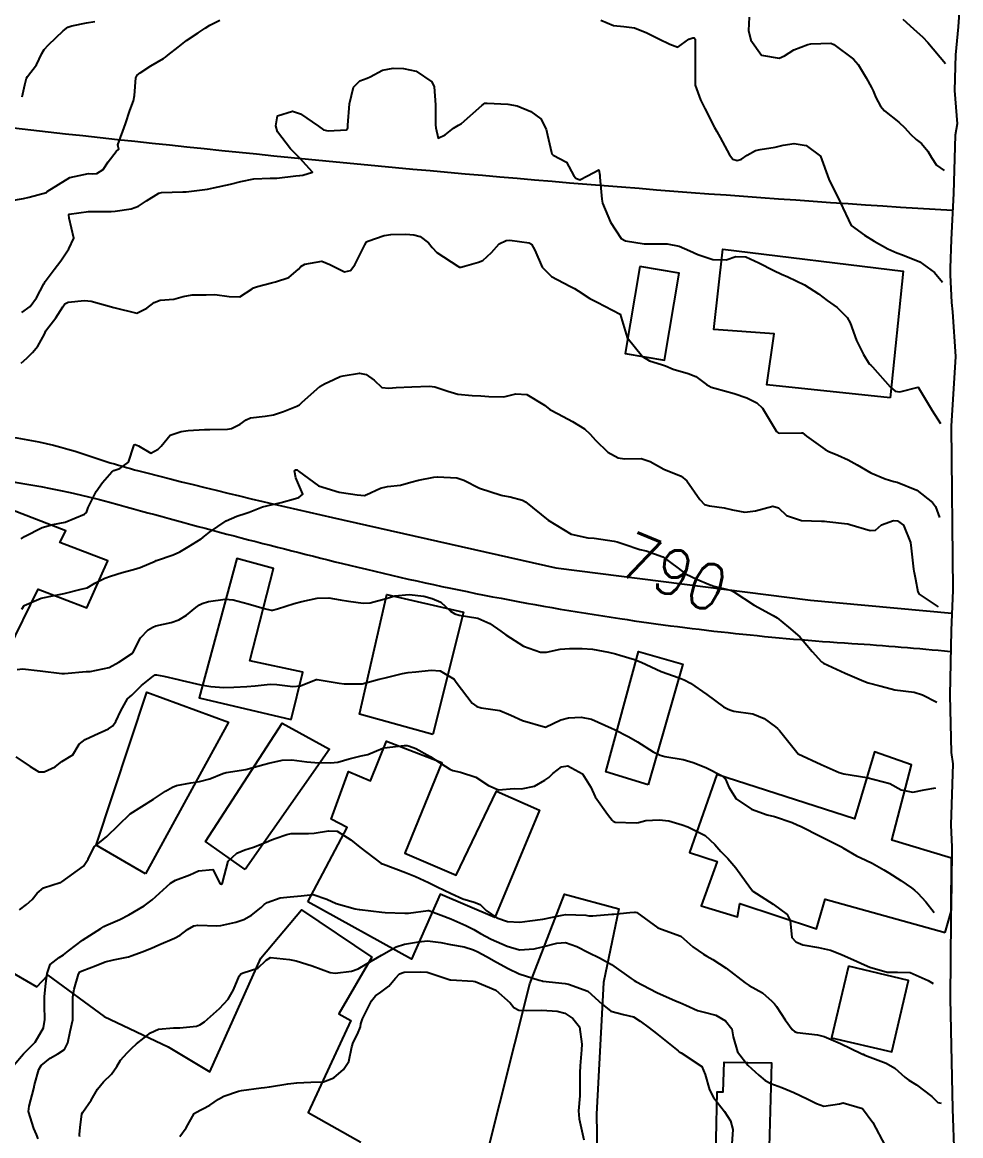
# Model space of a CAD drawing. Header units: metres. Extents: x 318500 to 325275, y 7408834 to 7428799.
# Drawn here: x 320076.2 to 320157.8, y 7411211.8 to 7411308.6 of the extents above; entities that cross this region are included whole.
import ezdxf
from ezdxf.enums import TextEntityAlignment as Align

# ---------------------------------------------------------------- set-up
doc = ezdxf.new("R2010")
doc.units = ezdxf.units.M
doc.header["$MEASUREMENT"] = 0
for name, color, linetype in [('Area', 45, 'Continuous'), ('Cotas', 45, 'Continuous'), ('Curvas de Nivel 1m', 11, 'Continuous'), ('Curvas de Nivel 5m', 15, 'Continuous'), ('Edificações', 30, 'Continuous'), ('Vias Primárias', 230, 'Continuous'), ('Vias Secundárias', 230, 'Continuous')]:
    doc.layers.add(name, color=color, linetype=linetype)
doc.styles.add('Style-STANDARD', font='STANDARD.shx')

msp = doc.modelspace()

# ---------------------------------------------------------------- linework, layer by layer
at = {"layer": 'Area'}
msp.add_lwpolyline([(320157.79, 7411311.576), (320157.567, 7411308.198), (320157.324, 7411305.772), (320157.235, 7411302.671), (320157.481, 7411299.768), (320157.3, 7411298.773), (320157.157, 7411293.698), (320156.967, 7411289.705), (320156.879, 7411287.202), (320156.871, 7411286.641), (320156.991, 7411284.22), (320157.067, 7411283.425), (320157.328, 7411279.516), (320156.971, 7411273.469), (320157.091, 7411259.215), (320156.948, 7411255.71), (320156.841, 7411250.075), (320156.973, 7411245.089), (320157.097, 7411244.087), (320156.942, 7411238.782), (320157.011, 7411236.852), (320156.98, 7411233.534), (320156.94, 7411230.596), (320156.88, 7411223.682), (320157.069, 7411214.091), (320157.365, 7411205.862)], dxfattribs=at)
at = {"layer": 'Curvas de Nivel 1m', "flags": 128}
for points, elevation in [([(320075.118, 7411293.077), (320076.291, 7411293.285), (320076.799, 7411293.378), (320078.299, 7411293.796), (320078.336, 7411293.833), (320078.368, 7411293.869), (320080.313, 7411295.093), (320081.944, 7411295.444), (320082.316, 7411295.426), (320082.663, 7411295.46), (320083.212, 7411295.801), (320083.67, 7411296.457), (320084.344, 7411297.361), (320084.575, 7411297.558), (320084.514, 7411297.788), (320084.513, 7411297.948), (320085.16, 7411299.778), (320085.547, 7411300.928), (320085.853, 7411301.768), (320085.948, 7411302.226), (320086.055, 7411303.766), (320086.186, 7411304.011), (320086.437, 7411304.213), (320087.375, 7411304.817), (320088.456, 7411305.446), (320088.632, 7411305.553), (320088.858, 7411305.726), (320089.736, 7411306.449), (320090.473, 7411307.008), (320091.493, 7411307.695), (320092.083, 7411308.089), (320092.49, 7411308.359), (320093.366, 7411308.798)], 786), ([(320126.506, 7411308.792), (320127.6, 7411308.313), (320128.5, 7411308.223), (320129.418, 7411308.105), (320130.495, 7411307.67), (320131.545, 7411307.159), (320132.483, 7411306.692), (320133.185, 7411306.434), (320134.147, 7411307.125), (320134.491, 7411307.25), (320134.607, 7411307.234), (320134.706, 7411307.117), (320134.696, 7411306.907), (320134.71, 7411305.116), (320134.707, 7411304.865), (320134.712, 7411303.116), (320135.154, 7411301.846), (320135.549, 7411301.103), (320136.386, 7411299.459), (320136.587, 7411299.088), (320136.882, 7411298.573), (320137.697, 7411297.07), (320137.976, 7411296.696), (320138.345, 7411296.585), (320138.718, 7411296.684), (320139.209, 7411297.051), (320139.946, 7411297.456), (320140.357, 7411297.536), (320141.647, 7411297.735), (320142.363, 7411297.909), (320143.3, 7411298.062), (320144.364, 7411297.896), (320145.6, 7411296.968), (320146.33, 7411294.96), (320147.3, 7411292.945), (320148.27, 7411290.93), (320149.423, 7411290.074), (320150.257, 7411289.572), (320151.458, 7411288.888), (320152.245, 7411288.534), (320152.739, 7411288.376), (320154.234, 7411287.759), (320155.516, 7411286.831), (320156.21, 7411285.99)], 786), ([(320152.768, 7411308.876), (320153.68, 7411308.041), (320154.494, 7411307.294), (320154.919, 7411306.846), (320156.46, 7411305.01)], 784), ([(320076.155, 7411283.355), (320076.883, 7411283.879), (320077.422, 7411284.621), (320078.074, 7411285.862), (320078.115, 7411285.937), (320078.193, 7411286.058), (320078.973, 7411287.088), (320079.552, 7411287.847), (320080.23, 7411288.882), (320080.669, 7411289.834), (320080.266, 7411291.556), (320080.244, 7411291.84), (320080.249, 7411291.861), (320080.271, 7411291.898), (320081.951, 7411292.139), (320082.275, 7411292.145), (320083.92, 7411292.149), (320084.276, 7411292.17), (320085.662, 7411292.386), (320086.283, 7411292.617), (320086.984, 7411293.055), (320088.056, 7411293.734), (320088.301, 7411293.786), (320090.163, 7411293.849), (320090.301, 7411293.853), (320090.455, 7411293.861), (320092.304, 7411294.091), (320092.819, 7411294.186), (320094.309, 7411294.516), (320095.196, 7411294.757), (320096.314, 7411294.981), (320097.754, 7411295.048), (320098.314, 7411295.033), (320099.977, 7411295.236), (320100.317, 7411295.284), (320100.581, 7411295.304), (320101.434, 7411295.559), (320100.338, 7411296.785), (320099.522, 7411297.582), (320098.372, 7411299.081), (320098.243, 7411299.602), (320098.389, 7411300.459), (320099.684, 7411300.872), (320100.391, 7411300.636), (320101.946, 7411299.554), (320102.375, 7411299.247), (320102.774, 7411299.144), (320104.376, 7411299.246), (320104.487, 7411299.41), (320104.496, 7411299.518), (320104.5, 7411299.637), (320104.657, 7411301.516), (320104.985, 7411302.948), (320105.531, 7411303.503), (320106.176, 7411303.751), (320106.436, 7411303.869), (320107.503, 7411304.421), (320108.447, 7411304.596), (320109.337, 7411304.566), (320110.444, 7411304.344), (320111.788, 7411303.42), (320112.004, 7411302.994), (320112.123, 7411301.414), (320112.129, 7411299.668), (320112.146, 7411299.414), (320112.367, 7411298.533), (320112.972, 7411298.803), (320113.68, 7411299.397), (320114.135, 7411299.641), (320114.386, 7411299.801), (320116.141, 7411301.364), (320116.412, 7411301.557), (320116.626, 7411301.571), (320118.411, 7411301.476), (320119.233, 7411301.322), (320120.403, 7411300.841), (320121.291, 7411300.194), (320121.732, 7411299.29), (320121.861, 7411298.776), (320122.213, 7411297.282), (320122.238, 7411297.17), (320122.348, 7411297.051), (320123.519, 7411296.44), (320124.153, 7411295.253), (320124.327, 7411295.031), (320124.675, 7411294.895), (320125.328, 7411295.235), (320126.335, 7411295.756), (320126.398, 7411295.287), (320126.403, 7411295.219), (320126.407, 7411295.141), (320126.575, 7411293.217), (320126.646, 7411292.866), (320127.326, 7411291.209), (320128.256, 7411289.802), (320128.637, 7411289.578), (320130.252, 7411289.325), (320130.408, 7411289.324), (320132.252, 7411289.326), (320133.294, 7411289.13), (320134.244, 7411288.721), (320134.937, 7411288.412), (320136.233, 7411287.972), (320137.382, 7411287.923), (320138.237, 7411288.222), (320139.093, 7411288.196), (320140.23, 7411287.676), (320141.525, 7411287.02), (320142.215, 7411286.697), (320142.751, 7411286.463), (320144.202, 7411285.75), (320145.411, 7411284.968), (320146.185, 7411284.411), (320147.037, 7411283.805), (320147.909, 7411282.934), (320148.163, 7411282.46), (320148.722, 7411280.921), (320149.336, 7411279.697), (320149.83, 7411278.904), (320149.97, 7411278.763), (320150.107, 7411278.634), (320151.659, 7411276.884), (320152.084, 7411276.51), (320152.493, 7411276.465), (320154.09, 7411276.85), (320155.317, 7411274.831), (320156.04, 7411273.71)], 787), ([(320076.096, 7411278.943), (320076.594, 7411279.391), (320077.068, 7411279.876), (320077.55, 7411280.437), (320078.134, 7411281.476), (320078.239, 7411281.759), (320078.301, 7411281.858), (320079.114, 7411282.887), (320079.731, 7411283.844), (320079.902, 7411284.105), (320080.166, 7411284.264), (320081.593, 7411284.394), (320082.168, 7411284.351), (320084.16, 7411283.78), (320086.155, 7411283.304), (320087.029, 7411283.747), (320087.671, 7411284.234), (320088.171, 7411284.431), (320089.357, 7411284.527), (320090.176, 7411284.74), (320090.966, 7411284.905), (320092.178, 7411284.899), (320092.932, 7411284.915), (320094.177, 7411284.757), (320095.102, 7411284.71), (320096.187, 7411285.418), (320096.303, 7411285.504), (320096.641, 7411285.615), (320097.85, 7411285.949), (320098.197, 7411286.035), (320099.378, 7411286.406), (320100.213, 7411287.124), (320100.417, 7411287.367), (320100.765, 7411287.562), (320102.223, 7411287.807), (320102.928, 7411287.533), (320104.21, 7411286.879), (320104.717, 7411287.008), (320105.11, 7411287.507), (320105.974, 7411289.23), (320106.116, 7411289.492), (320106.191, 7411289.54), (320106.241, 7411289.561), (320107.66, 7411290.058), (320108.25, 7411290.132), (320109.533, 7411290.165), (320110.25, 7411290.121), (320110.788, 7411289.972), (320111.509, 7411289.421), (320111.829, 7411289.001), (320112.238, 7411288.589), (320114.068, 7411287.382), (320114.219, 7411287.301), (320114.311, 7411287.287), (320114.647, 7411287.376), (320115.862, 7411287.727), (320116.228, 7411287.885), (320117.004, 7411288.583), (320117.648, 7411289.339), (320118.253, 7411289.618), (320118.577, 7411289.649), (320120.251, 7411289.404), (320120.456, 7411289.298), (320120.751, 7411288.786), (320121.409, 7411287.288), (320122.208, 7411286.491), (320123.799, 7411285.653), (320124.193, 7411285.454), (320124.521, 7411285.245), (320125.54, 7411284.586), (320126.18, 7411284.259), (320128.17, 7411283.2), (320128.797, 7411281.19), (320130.115, 7411279.517), (320130.715, 7411279.161), (320131.782, 7411278.82), (320132.106, 7411278.704), (320132.799, 7411278.437), (320134.099, 7411278.054), (320134.763, 7411277.776), (320135.695, 7411277.096), (320136.087, 7411276.871), (320136.409, 7411276.762), (320138.079, 7411276.313), (320139.201, 7411275.921), (320140.067, 7411275.489), (320140.548, 7411275.033), (320141.327, 7411273.735), (320141.784, 7411273.014), (320141.919, 7411272.902), (320142.029, 7411272.872), (320143.948, 7411272.9), (320144.029, 7411272.881), (320144.393, 7411272.61), (320146.015, 7411271.431), (320146.317, 7411271.26), (320147.109, 7411270.944), (320148.004, 7411270.551), (320148.796, 7411270.12), (320149.988, 7411269.422), (320151.226, 7411268.888), (320151.977, 7411268.664), (320152.261, 7411268.59), (320153.966, 7411267.907), (320155.34, 7411266.829), (320155.59, 7411266.468), (320155.94, 7411265.52)], 788), ([(320076.107, 7411263.676), (320076.394, 7411263.883), (320077.908, 7411264.656), (320078.858, 7411264.903), (320079.913, 7411265.123), (320081.594, 7411265.815), (320081.769, 7411265.966), (320081.929, 7411266.381), (320082.617, 7411267.8), (320083.176, 7411268.578), (320083.976, 7411269.496), (320084.15, 7411269.605), (320084.661, 7411269.773), (320085.419, 7411270.333), (320085.881, 7411271.761), (320085.925, 7411271.837), (320086.002, 7411271.864), (320086.307, 7411271.755), (320087.379, 7411271.125), (320087.997, 7411271.455), (320088.257, 7411271.726), (320089.045, 7411272.684), (320090.02, 7411273.019), (320090.628, 7411273.086), (320092.022, 7411273.176), (320092.512, 7411273.183), (320094.023, 7411273.205), (320094.392, 7411273.277), (320095.136, 7411273.633), (320095.652, 7411274.01), (320096.039, 7411274.196), (320097.314, 7411274.334), (320098.043, 7411274.441), (320098.894, 7411274.741), (320100.055, 7411275.208), (320100.288, 7411275.335), (320100.534, 7411275.563), (320102.074, 7411276.908), (320102.464, 7411277.148), (320103.289, 7411277.528), (320103.831, 7411277.775), (320104.085, 7411277.857), (320105.516, 7411278.071), (320106.087, 7411277.971), (320106.785, 7411277.479), (320107.45, 7411276.845), (320108.073, 7411276.778), (320108.699, 7411276.828), (320110.075, 7411276.896), (320111.602, 7411276.944), (320112.075, 7411276.89), (320113.201, 7411276.522), (320114.069, 7411276.265), (320115.305, 7411276.13), (320116.067, 7411276.1), (320116.771, 7411276.05), (320118.071, 7411276.034), (320119.119, 7411276.27), (320120.074, 7411276.211), (320121.602, 7411275.285), (320122.055, 7411274.933), (320122.781, 7411274.537), (320124.039, 7411273.883), (320125.073, 7411273.234), (320125.578, 7411272.78), (320126.02, 7411272.242), (320127.114, 7411271.209), (320128.003, 7411270.711), (320128.568, 7411270.625), (320130.002, 7411270.645), (320130.772, 7411270.384), (320131.989, 7411269.74), (320133.475, 7411269.125), (320133.974, 7411268.713), (320135.1, 7411267.103), (320135.515, 7411266.666), (320135.944, 7411266.527), (320137.226, 7411266.353), (320137.941, 7411266.178), (320139.011, 7411265.978), (320139.941, 7411266.101), (320141.451, 7411266.523), (320141.943, 7411266.359), (320142.642, 7411265.704), (320143.933, 7411265.275), (320145.69, 7411265.205), (320145.932, 7411265.193), (320146.149, 7411265.174), (320147.931, 7411264.983), (320147.976, 7411264.975), (320148.158, 7411264.927), (320149.922, 7411264.384), (320150.382, 7411264.437), (320150.914, 7411264.89), (320151.934, 7411265.274), (320152.291, 7411265.232), (320152.827, 7411264.867), (320153.416, 7411263.349), (320153.482, 7411262.856), (320153.696, 7411261.03), (320153.715, 7411260.852), (320153.744, 7411260.727), (320153.863, 7411260.156), (320154.053, 7411259.048), (320154.19, 7411258.845), (320155.83, 7411257.76)], 789), ([(320075.744, 7411252.316), (320076.22, 7411252.358), (320077.743, 7411252.175), (320079.633, 7411251.95), (320079.741, 7411251.943), (320079.852, 7411251.949), (320081.743, 7411252.118), (320082.081, 7411252.143), (320083.747, 7411252.474), (320084.582, 7411252.941), (320085.76, 7411253.727), (320085.795, 7411253.759), (320086.467, 7411255.062), (320087.129, 7411255.74), (320087.536, 7411255.992), (320087.796, 7411256.1), (320089.123, 7411256.387), (320089.804, 7411256.613), (320090.465, 7411257.038), (320091.271, 7411257.685), (320091.59, 7411257.915), (320091.824, 7411258.039), (320092.381, 7411258.227), (320093.828, 7411258.426), (320094.54, 7411258.353), (320095.824, 7411258.014), (320097.215, 7411257.606), (320097.818, 7411257.456), (320097.958, 7411257.458), (320098.37, 7411257.592), (320099.825, 7411258.034), (320100.498, 7411258.231), (320101.83, 7411258.518), (320102.836, 7411258.524), (320103.829, 7411258.37), (320104.552, 7411258.234), (320105.826, 7411258.062), (320106.44, 7411258.095), (320107.83, 7411258.488), (320108.582, 7411258.703), (320109.834, 7411258.832), (320111.096, 7411258.684), (320111.831, 7411258.49), (320112.591, 7411258.162), (320113.432, 7411257.386), (320113.816, 7411257.134), (320114.169, 7411257.022), (320115.811, 7411256.76), (320116.857, 7411256.291), (320117.795, 7411255.647), (320118.227, 7411255.323), (320119.775, 7411254.33), (320121.238, 7411253.815), (320121.768, 7411253.821), (320122.96, 7411254.074), (320123.773, 7411254.129), (320124.882, 7411254.125), (320125.773, 7411254.083), (320127.158, 7411253.825), (320127.775, 7411253.668), (320128.143, 7411253.564), (320129.433, 7411253.175), (320129.768, 7411253.04), (320130.005, 7411252.928), (320131.755, 7411252.144), (320133.296, 7411251.575), (320133.744, 7411251.399), (320134.294, 7411251.112), (320135.725, 7411250.123), (320137.164, 7411249.068), (320137.518, 7411248.872), (320137.707, 7411248.788), (320138.075, 7411248.688), (320139.704, 7411248.452), (320140.713, 7411248.037), (320141.693, 7411247.329), (320141.864, 7411247.18), (320142.022, 7411247.005), (320143.66, 7411244.98), (320145.646, 7411244.04), (320147.217, 7411243.356), (320147.635, 7411243.231), (320149.63, 7411242.9), (320151.625, 7411242.392), (320152.601, 7411241.847), (320153.618, 7411241.636), (320154.619, 7411241.834), (320155.62, 7411242.02)], 791), ([(320075.642, 7411244.699), (320076.87, 7411243.871), (320077.623, 7411243.413), (320078.083, 7411243.396), (320079.036, 7411243.846), (320079.373, 7411244.104), (320079.637, 7411244.303), (320080.6, 7411244.872), (320081.137, 7411245.818), (320081.664, 7411246.222), (320082.468, 7411246.598), (320083.674, 7411247.131), (320084.056, 7411247.397), (320084.319, 7411247.774), (320084.747, 7411248.717), (320085.326, 7411249.764), (320085.536, 7411249.938), (320085.715, 7411250.085), (320086.569, 7411250.906), (320087.564, 7411251.733), (320087.741, 7411251.831), (320087.862, 7411251.849), (320088.498, 7411251.719), (320089.736, 7411251.426), (320090.089, 7411251.343), (320091.729, 7411250.969), (320092.577, 7411250.817), (320093.727, 7411250.752), (320094.593, 7411250.771), (320095.728, 7411250.821), (320096.45, 7411250.892), (320097.731, 7411251.02), (320098.322, 7411251), (320099.729, 7411250.831), (320100.395, 7411250.895), (320101.738, 7411251.431), (320101.831, 7411251.447), (320103.734, 7411251.119), (320104.182, 7411251.065), (320105.734, 7411251.069), (320106.074, 7411251.146), (320107.229, 7411251.468), (320107.741, 7411251.591), (320109.243, 7411251.947), (320109.746, 7411252.03), (320110.412, 7411252.095), (320111.748, 7411252.243), (320112.538, 7411252.188), (320113.741, 7411251.457), (320113.799, 7411251.379), (320113.908, 7411251.207), (320115.315, 7411249.364), (320115.706, 7411249.089), (320116.078, 7411248.981), (320117.701, 7411248.736), (320118.684, 7411248.327), (320119.688, 7411247.857), (320121.68, 7411247.28), (320123.024, 7411247.926), (320123.693, 7411248.101), (320124.776, 7411248.152), (320125.691, 7411247.975), (320127.434, 7411247.202), (320127.679, 7411247.077), (320128.936, 7411246.438), (320129.673, 7411246.003), (320131.06, 7411245.149), (320131.656, 7411244.847), (320132.058, 7411244.732), (320133.65, 7411244.462), (320134.527, 7411244.226), (320135.641, 7411243.791), (320137.048, 7411243.069), (320137.339, 7411242.776), (320137.62, 7411242.071), (320138.262, 7411241.053), (320139.597, 7411240.149), (320140.949, 7411239.66), (320141.587, 7411239.505), (320143.132, 7411238.987), (320143.577, 7411238.8), (320143.906, 7411238.646), (320145.563, 7411237.813), (320147.31, 7411236.934), (320147.469, 7411236.851), (320147.549, 7411236.805), (320148.74, 7411236.11), (320149.538, 7411235.715), (320150.092, 7411235.45), (320151.099, 7411234.884), (320151.526, 7411234.62), (320152.589, 7411233.937), (320153.507, 7411233.311), (320153.764, 7411233.106), (320154.051, 7411232.842), (320154.757, 7411232.099), (320155.48, 7411231.17)], 792), ([(320075.952, 7411231.394), (320076.558, 7411231.874), (320077.037, 7411232.306), (320077.485, 7411232.862), (320078.046, 7411233.3), (320079.499, 7411233.769), (320079.548, 7411233.79), (320079.625, 7411233.838), (320081.514, 7411235.198), (320081.916, 7411235.804), (320082.45, 7411236.883), (320083.55, 7411237.78), (320084.565, 7411238.77), (320085.58, 7411239.76), (320087.593, 7411241.035), (320088.637, 7411241.714), (320089.246, 7411242.065), (320089.608, 7411242.203), (320090.856, 7411242.443), (320091.613, 7411242.561), (320092.493, 7411242.79), (320093.624, 7411243.244), (320093.933, 7411243.338), (320095.63, 7411243.62), (320097.201, 7411244.04), (320097.638, 7411244.164), (320098.794, 7411244.431), (320099.643, 7411244.442), (320100.919, 7411244.273), (320101.64, 7411244.219), (320102.977, 7411244.19), (320103.641, 7411244.24), (320104.621, 7411244.53), (320105.649, 7411244.785), (320106.229, 7411244.904), (320107.535, 7411245.462), (320107.66, 7411245.497), (320109.4, 7411245.705), (320109.663, 7411245.698), (320109.864, 7411245.639), (320110.398, 7411245.429), (320111.65, 7411244.745), (320113.374, 7411243.644), (320113.632, 7411243.524), (320114.285, 7411243.373), (320115.624, 7411242.93), (320116.743, 7411242.213), (320117.607, 7411241.827), (320118.975, 7411241.944), (320119.609, 7411241.917), (320120.739, 7411242.163), (320121.621, 7411242.667), (320121.978, 7411242.921), (320122.335, 7411243.269), (320123.071, 7411243.826), (320123.64, 7411243.926), (320124.911, 7411243.231), (320125.613, 7411242.082), (320126, 7411241.216), (320127.07, 7411239.72), (320127.484, 7411239.201), (320127.579, 7411239.103), (320127.745, 7411239.03), (320129.577, 7411238.958), (320129.76, 7411238.984), (320130.424, 7411239.157), (320131.581, 7411239.238), (320132.418, 7411239.132), (320133.575, 7411238.783), (320134.058, 7411238.628), (320135.562, 7411237.867), (320136.397, 7411237.077), (320136.945, 7411236.47), (320137.538, 7411235.871), (320138.248, 7411235.053), (320139.503, 7411233.273), (320139.724, 7411233.037), (320141.483, 7411231.904), (320142.713, 7411230.991), (320142.949, 7411230.472), (320143.097, 7411228.985), (320143.445, 7411228.623), (320144.072, 7411228.342), (320145.437, 7411228.123), (320146.475, 7411227.904), (320147.429, 7411227.525), (320148.788, 7411226.909), (320149.416, 7411226.626), (320149.885, 7411226.424), (320151.406, 7411225.967), (320152.296, 7411225.978), (320153.406, 7411225.949), (320154.966, 7411225.257), (320155.39, 7411224.99)], 793), ([(320075.444, 7411217.888), (320076.286, 7411218.884), (320077.287, 7411219.86), (320077.311, 7411219.895), (320078.042, 7411221.14), (320078.162, 7411221.852), (320078.119, 7411223.086), (320078.121, 7411223.852), (320078.231, 7411224.998), (320078.341, 7411225.85), (320078.609, 7411226.641), (320079.411, 7411227.239), (320079.775, 7411227.474), (320080.202, 7411227.828), (320081.43, 7411228.773), (320083.008, 7411229.786), (320083.269, 7411229.956), (320083.444, 7411230.048), (320084.659, 7411230.561), (320085.458, 7411230.952), (320086.793, 7411231.74), (320087.478, 7411232.255), (320089.067, 7411233.706), (320089.503, 7411233.982), (320090.765, 7411234.43), (320091.511, 7411234.792), (320092.745, 7411234.894), (320093.405, 7411233.651), (320093.5, 7411233.618), (320093.528, 7411233.621), (320093.563, 7411233.649), (320093.599, 7411233.747), (320094.094, 7411235.641), (320094.84, 7411236.321), (320095.535, 7411236.61), (320096.291, 7411236.861), (320097.546, 7411237.345), (320097.726, 7411237.418), (320098.177, 7411237.591), (320099.182, 7411237.949), (320099.557, 7411238.028), (320101.064, 7411238.04), (320101.558, 7411238.054), (320102.82, 7411238.269), (320103.561, 7411238.237), (320104.75, 7411237.502), (320105.541, 7411236.86), (320107.369, 7411235.462), (320107.469, 7411235.41), (320107.519, 7411235.393), (320107.613, 7411235.365), (320109.512, 7411234.641), (320110.373, 7411234.292), (320111.504, 7411233.779), (320111.748, 7411233.652), (320112.26, 7411233.399), (320113.492, 7411232.829), (320114.503, 7411232.352), (320115.48, 7411232.055), (320115.995, 7411231.87), (320116.517, 7411231.344), (320117.461, 7411230.709), (320118.385, 7411230.387), (320119.455, 7411230.324), (320120.32, 7411230.429), (320121.46, 7411230.592), (320123.138, 7411230.928), (320123.466, 7411230.979), (320125.184, 7411230.943), (320125.465, 7411230.891), (320125.8, 7411230.881), (320127.467, 7411231.028), (320127.629, 7411231.036), (320129.014, 7411231.177), (320129.434, 7411231.208), (320129.471, 7411231.209), (320129.63, 7411231.168), (320131.45, 7411229.825), (320133.44, 7411229.12), (320134.507, 7411228.18), (320135.424, 7411227.537), (320135.709, 7411227.371), (320136.244, 7411227.078), (320137.409, 7411226.325), (320139.038, 7411225.044), (320139.387, 7411224.831), (320140.541, 7411224.187), (320141.375, 7411223.464), (320141.595, 7411223.23), (320141.779, 7411223.004), (320142.526, 7411221.819), (320143.138, 7411220.983), (320143.337, 7411220.806), (320143.58, 7411220.734), (320145.334, 7411220.532), (320145.911, 7411220.371), (320147.323, 7411219.766), (320149.142, 7411218.903), (320149.261, 7411218.852), (320149.309, 7411218.831), (320149.44, 7411218.768), (320151.302, 7411218.06), (320152.068, 7411217.638), (320152.937, 7411216.855), (320153.286, 7411216.578), (320153.956, 7411216.164), (320155.265, 7411215.166), (320155.802, 7411214.648), (320156.1, 7411214.57)], 794), ([(320081.198, 7411211.656), (320081.169, 7411211.779), (320081.164, 7411211.811), (320081.158, 7411211.853), (320081.21, 7411212.456), (320081.376, 7411213.66), (320081.443, 7411213.807), (320082.194, 7411214.848), (320082.738, 7411215.788), (320083.267, 7411216.446), (320083.95, 7411217.097), (320084.425, 7411217.769), (320084.718, 7411218.336), (320085.298, 7411218.966), (320085.705, 7411219.353), (320086.13, 7411219.748), (320086.791, 7411220.265), (320087.325, 7411220.704), (320088.023, 7411221.027), (320089.331, 7411221.127), (320089.885, 7411221.141), (320091.334, 7411221.272), (320091.627, 7411221.384), (320092.031, 7411221.67), (320093.352, 7411222.806), (320094.098, 7411223.639), (320094.55, 7411224.455), (320095.039, 7411225.625), (320095.194, 7411225.822), (320095.394, 7411225.917), (320096.681, 7411226.327), (320097.411, 7411227.023), (320097.761, 7411227.248), (320099.412, 7411227.067), (320100.017, 7411226.955), (320101.405, 7411226.525), (320102.966, 7411225.954), (320103.396, 7411225.898), (320104.826, 7411226.072), (320105.402, 7411226.264), (320106.17, 7411226.717), (320107.42, 7411227.46), (320108.706, 7411228.169), (320109.43, 7411228.4), (320110.636, 7411228.626), (320111.433, 7411228.692), (320112.594, 7411228.555), (320113.43, 7411228.393), (320114.623, 7411228.173), (320115.426, 7411227.929), (320115.816, 7411227.746), (320116.549, 7411227.343), (320117.413, 7411226.855), (320118.435, 7411226.284), (320119.398, 7411225.846), (320121.149, 7411225.282), (320121.389, 7411225.221), (320121.461, 7411225.207), (320123.386, 7411224.995), (320123.683, 7411224.948), (320125.376, 7411224.314), (320126.603, 7411223.208), (320127.354, 7411222.596), (320128.471, 7411222.303), (320129.349, 7411222.078), (320129.91, 7411221.726), (320130.691, 7411221.15), (320131.333, 7411220.657), (320133.226, 7411219.121), (320133.309, 7411219.056), (320133.477, 7411218.948), (320135.29, 7411217.768), (320135.568, 7411217.086), (320135.937, 7411215.75), (320136.301, 7411215.074), (320137.242, 7411213.854), (320137.766, 7411213.055), (320137.987, 7411212.284), (320137.882, 7411211.053)], 796), ([(320089.887, 7411211.693), (320090.449, 7411212.45), (320091.146, 7411213.681), (320091.184, 7411213.727), (320091.231, 7411213.756), (320092.498, 7411214.404), (320093.249, 7411214.929), (320093.709, 7411215.188), (320094.992, 7411215.624), (320095.261, 7411215.682), (320096.961, 7411215.906), (320097.263, 7411215.946), (320097.687, 7411216.017), (320099.267, 7411216.254), (320100.07, 7411216.36), (320101.269, 7411216.404), (320102.371, 7411216.427), (320103.273, 7411216.779), (320104.123, 7411217.507), (320104.572, 7411218.22), (320104.835, 7411219.497), (320104.948, 7411219.863), (320105.327, 7411220.593), (320105.585, 7411221.237), (320105.637, 7411221.486), (320105.767, 7411221.906), (320106.549, 7411223.472), (320106.912, 7411223.922), (320107.372, 7411224.249), (320108.075, 7411224.758), (320108.629, 7411225.448), (320108.997, 7411225.843), (320109.398, 7411225.991), (320110.798, 7411226.02), (320111.398, 7411225.966), (320113.222, 7411225.383), (320113.389, 7411225.323), (320113.459, 7411225.309), (320115.388, 7411225.201), (320115.577, 7411225.167), (320117.376, 7411224.41), (320118.613, 7411223.311), (320118.943, 7411222.893), (320119.354, 7411222.666), (320120.014, 7411222.632), (320121.354, 7411222.658), (320122.692, 7411222.599), (320123.352, 7411222.41), (320124.053, 7411221.945), (320124.629, 7411221.231), (320124.84, 7411219.705), (320124.802, 7411219.228), (320124.7, 7411217.818), (320124.66, 7411217.229), (320124.665, 7411216.62), (320124.673, 7411215.229), (320124.561, 7411213.909), (320124.602, 7411213.229), (320125.032, 7411211.393)], 797)]:
    msp.add_lwpolyline(points, dxfattribs=dict(at, elevation=elevation))
at = {"layer": 'Curvas de Nivel 5m', "flags": 128}
for points, elevation in [([(320076.187, 7411302.11), (320076.419, 7411303.158), (320076.566, 7411303.751), (320076.649, 7411303.888), (320077.414, 7411304.912), (320077.893, 7411305.876), (320078.107, 7411306.23), (320078.468, 7411306.642), (320079.74, 7411307.851), (320080.162, 7411308.168), (320080.487, 7411308.303), (320081.76, 7411308.552), (320082.493, 7411308.677)], 785), ([(320139.386, 7411309.057), (320139.337, 7411307.896), (320139.536, 7411307.054), (320140.47, 7411305.738), (320141.994, 7411305.49), (320142.47, 7411305.693), (320143.291, 7411306.189), (320144.485, 7411306.676), (320144.755, 7411306.717), (320146.487, 7411306.776), (320146.769, 7411306.673), (320148.467, 7411305.401), (320148.877, 7411304.926), (320149.579, 7411303.782), (320150.033, 7411302.914), (320150.165, 7411302.651), (320150.422, 7411302.067), (320150.803, 7411301.293), (320151.161, 7411300.899), (320152.395, 7411299.901), (320152.928, 7411299.412), (320153.418, 7411298.864), (320153.92, 7411298.404), (320154.368, 7411298.042), (320154.919, 7411297.403), (320155.257, 7411296.836), (320155.67, 7411296.157), (320156.34, 7411295.7)], 785), ([(320076.153, 7411257.547), (320076.355, 7411257.882), (320077.826, 7411258.504), (320078.949, 7411258.729), (320079.831, 7411258.923), (320081.301, 7411259.284), (320081.836, 7411259.402), (320082.49, 7411259.8), (320083.376, 7411260.258), (320083.85, 7411260.425), (320084.878, 7411260.747), (320085.859, 7411261.003), (320086.435, 7411261.178), (320087.741, 7411261.732), (320087.825, 7411261.777), (320087.871, 7411261.795), (320089.299, 7411262.289), (320089.883, 7411262.551), (320090.604, 7411262.978), (320091.746, 7411263.682), (320091.839, 7411263.742), (320091.901, 7411263.793), (320092.472, 7411264.237), (320093.916, 7411265.235), (320094.833, 7411265.636), (320095.654, 7411265.894), (320095.926, 7411266), (320097.082, 7411266.459), (320097.936, 7411266.664), (320098.695, 7411266.832), (320099.944, 7411267.168), (320100.251, 7411267.26), (320100.587, 7411267.56), (320099.971, 7411268.976), (320099.862, 7411269.572), (320099.981, 7411269.679), (320100.078, 7411269.666), (320100.209, 7411269.567), (320101.961, 7411268.281), (320103.735, 7411267.74), (320103.953, 7411267.71), (320105.297, 7411267.5), (320105.949, 7411267.427), (320105.998, 7411267.441), (320106.086, 7411267.488), (320107.338, 7411268.09), (320107.961, 7411268.207), (320109.07, 7411268.343), (320109.967, 7411268.584), (320110.636, 7411268.764), (320111.974, 7411269.032), (320112.305, 7411269.075), (320113.974, 7411268.986), (320114.585, 7411268.76), (320115.961, 7411268.078), (320117.82, 7411267.464), (320117.952, 7411267.437), (320118.61, 7411267.32), (320119.683, 7411267.041), (320119.944, 7411266.901), (320121.93, 7411265.28), (320123.913, 7411264.086), (320125.369, 7411263.767), (320125.908, 7411263.736), (320127.653, 7411263.453), (320127.903, 7411263.395), (320128.522, 7411263.191), (320129.894, 7411262.754), (320130.437, 7411262.617), (320131.884, 7411262.096), (320133.217, 7411261.127), (320133.865, 7411260.619), (320134.903, 7411260.146), (320135.856, 7411259.718), (320136.316, 7411259.545), (320137.851, 7411259.166), (320138.059, 7411259.058), (320139.833, 7411257.897), (320141.485, 7411257.015), (320141.817, 7411256.806), (320142.819, 7411255.981), (320143.792, 7411255.138), (320143.945, 7411254.978), (320144.865, 7411253.883), (320145.688, 7411252.961), (320145.769, 7411252.909), (320145.863, 7411252.864), (320147.756, 7411251.999), (320149.366, 7411251.285), (320149.744, 7411251.153), (320150.743, 7411250.89), (320151.736, 7411250.616), (320152.064, 7411250.547), (320153.732, 7411250.329), (320154.477, 7411250.091), (320155.72, 7411249.47)], 790), ([(320077.558, 7411211.495), (320077.438, 7411211.858), (320077.208, 7411212.387), (320076.744, 7411213.867), (320076.775, 7411214.329), (320077.187, 7411215.861), (320077.263, 7411216.171), (320077.622, 7411217.511), (320077.831, 7411217.854), (320078.625, 7411218.511), (320079.296, 7411218.887), (320079.873, 7411219.26), (320080.149, 7411219.827), (320080.34, 7411220.81), (320080.593, 7411221.821), (320080.6, 7411223.069), (320080.583, 7411223.822), (320080.705, 7411224.485), (320081.073, 7411225.815), (320081.207, 7411225.998), (320081.394, 7411226.105), (320082.628, 7411226.566), (320083.406, 7411226.868), (320084.124, 7411227.058), (320085.413, 7411227.316), (320085.751, 7411227.419), (320086.603, 7411227.742), (320087.423, 7411228.075), (320088.056, 7411228.35), (320089.432, 7411228.946), (320089.929, 7411229.201), (320090.558, 7411229.689), (320091.112, 7411230.017), (320091.446, 7411230.068), (320093.101, 7411229.999), (320093.446, 7411230.026), (320094.746, 7411230.335), (320095.454, 7411230.563), (320096.134, 7411230.939), (320096.961, 7411231.605), (320097.227, 7411231.849), (320097.476, 7411232.028), (320098.624, 7411232.442), (320099.484, 7411232.535), (320100.439, 7411232.603), (320101.488, 7411232.72), (320102.678, 7411232.332), (320103.477, 7411231.958), (320105.145, 7411231.495), (320105.469, 7411231.433), (320105.531, 7411231.427), (320107.466, 7411231.193), (320107.746, 7411231.177), (320109.465, 7411231.105), (320109.783, 7411231.118), (320111.469, 7411231.343), (320111.541, 7411231.337), (320113.459, 7411230.626), (320114.771, 7411230.046), (320115.445, 7411229.687), (320116.037, 7411229.351), (320116.949, 7411228.851), (320117.433, 7411228.636), (320118.364, 7411228.25), (320119.426, 7411227.92), (320120.702, 7411228.013), (320121.429, 7411228.19), (320122.684, 7411228.513), (320123.433, 7411228.557), (320124.403, 7411228.209), (320125.425, 7411227.683), (320126.394, 7411227.21), (320127.411, 7411226.631), (320129.138, 7411225.43), (320129.391, 7411225.262), (320129.546, 7411225.168), (320131.376, 7411224.208), (320132.993, 7411223.496), (320133.363, 7411223.349), (320133.889, 7411223.112), (320134.916, 7411222.657), (320135.354, 7411222.528), (320136.504, 7411222.225), (320137.347, 7411221.754), (320137.877, 7411221.055), (320138.017, 7411220.366), (320138.384, 7411219.049), (320139.293, 7411217.881), (320140.233, 7411217.026), (320140.8, 7411216.542), (320141.273, 7411216.28), (320142.226, 7411215.952), (320143.265, 7411215.516), (320144.445, 7411214.968), (320145.254, 7411214.554), (320145.891, 7411214.31), (320147.254, 7411214.522), (320147.58, 7411214.601), (320149.248, 7411214.119), (320150.148, 7411212.891), (320151.21, 7411210.88)], 795)]:
    msp.add_lwpolyline(points, dxfattribs=dict(at, elevation=elevation))
at = {"layer": 'Edificações'}
for points in [[(320151.654, 7411275.937), (320140.931, 7411277.077), (320141.576, 7411281.49), (320136.314, 7411281.887), (320137.108, 7411288.878), (320152.796, 7411286.945)], [(320129.899, 7411287.343), (320128.627, 7411279.785), (320132.033, 7411279.212), (320133.305, 7411286.77)], [(320072.146, 7411266.127), (320066.695, 7411254.962), (320070.421, 7411253.514), (320071.414, 7411255.703), (320074.92, 7411253.887), (320077.563, 7411259.298), (320081.805, 7411257.655), (320083.623, 7411261.762), (320079.467, 7411263.362), (320079.987, 7411264.356), (320072.672, 7411267.166)], [(320099.582, 7411247.962), (320100.591, 7411252.081), (320095.984, 7411253.045), (320098.025, 7411261.081), (320094.86, 7411261.961), (320091.581, 7411249.85)], [(320130.622, 7411242.265), (320126.94, 7411243.414), (320129.779, 7411253.873), (320133.615, 7411252.775)], [(320086.894, 7411234.54), (320082.629, 7411237.018), (320087.026, 7411250.342), (320094.12, 7411247.734)], [(320095.557, 7411234.9), (320092.118, 7411237.334), (320098.777, 7411247.635), (320102.911, 7411245.375)], [(320101.01, 7411232.105), (320104.436, 7411238.554), (320103.052, 7411239.278), (320104.567, 7411243.423), (320106.478, 7411242.634), (320107.861, 7411246.056), (320112.671, 7411244.213), (320109.443, 7411236.316), (320113.923, 7411234.408), (320117.415, 7411241.712), (320121.17, 7411240.067), (320117.283, 7411230.723), (320112.54, 7411232.763), (320110.033, 7411227.097)], [(320156.427, 7411229.426), (320156.949, 7411231.245), (320157.002, 7411235.887), (320151.802, 7411237.466), (320153.499, 7411244.003), (320150.305, 7411245.149), (320148.557, 7411239.31), (320136.574, 7411243.173), (320134.201, 7411236.389), (320136.621, 7411235.616), (320135.224, 7411231.753), (320138.373, 7411230.792), (320138.573, 7411231.963), (320145.236, 7411229.745), (320146.01, 7411232.314)], [(320148.024, 7411226.494), (320146.562, 7411220.269), (320151.793, 7411219.04), (320153.255, 7411225.265)]]:
    msp.add_lwpolyline(points, close=True, dxfattribs=at)
for points in [[(320111.895, 7411246.657), (320105.503, 7411248.409), (320107.884, 7411258.841), (320114.569, 7411257.297), (320111.895, 7411246.657)], [(320116.42, 7411209.388), (320120.329, 7411224.974), (320123.35, 7411232.772), (320128.07, 7411231.476), (320126.74, 7411225.089), (320126.133, 7411213.623), (320126.211, 7411208.511)], [(320067.548, 7411230.432), (320077.456, 7411224.699), (320078.407, 7411225.721), (320083.304, 7411222.128), (320088.885, 7411219.47), (320092.51, 7411217.294), (320096.947, 7411227.198), (320100.459, 7411231.407), (320106.595, 7411227.272), (320103.712, 7411222.348), (320104.76, 7411221.777), (320101.043, 7411213.779), (320105.63, 7411211.188)], [(320136.433, 7411207.333), (320136.608, 7411215.576), (320137.141, 7411215.576), (320137.213, 7411218.15), (320141.33, 7411218.101), (320141.089, 7411208.696)]]:
    msp.add_lwpolyline(points, dxfattribs=at)
at = {"layer": 'Vias Primárias'}
for points in [[(319997.27, 7411211.543, -0.018592), (319997.271, 7411236.842, 0.036164), (319996.996, 7411244.67, -0.00317), (319996.035, 7411254.145, 0.074301), (319994.253, 7411261.335, -0.044776), (319993.151, 7411264.874, -0.065444), (319992.551, 7411272.199, -0.182294), (319995.38, 7411278.713, -0.120462), (320001.025, 7411282.258), (320004.018, 7411283.253, -0.091874), (320011.578, 7411284.324, -0.078865), (320026.523, 7411281.297, -0.033486), (320034.216, 7411277.823, 0.044213), (320043.917, 7411273.689, 0.098186), (320055.698, 7411272.285, -0.015689), (320064.461, 7411272.686, -0.002326), (320071.163, 7411272.75, -0.083592), (320081.398, 7411271.08, 0.0194), (320087.027, 7411269.402, 0.007421), (320103.157, 7411265.52), (320122.579, 7411261.15), (320144.721, 7411258.344), (320157.009, 7411257.213)], [(320001.792, 7411201.952, 0.010746), (320001.792, 7411215.135, 0.005104), (320001.232, 7411232.827, -0.021833), (320001.259, 7411248.38, 0.049529), (320000.682, 7411259.151, 0.266151), (319998.53, 7411261.853, -0.244715), (319997.783, 7411262.716, -0.029088), (319996.959, 7411267.384, -0.105559), (319997.547, 7411273.65, -0.044449), (319998.49, 7411275.925, -0.16146), (320001.003, 7411278.357, -0.111596), (320010.194, 7411280.476, -0.037455), (320017.985, 7411279.924, -0.062009), (320025.801, 7411277.767, -0.018608), (320035.824, 7411273.165, 0.062753), (320045.534, 7411269.705, 0.037217), (320052.093, 7411268.764, 0.048964), (320061.296, 7411269.037, -0.055648), (320070.879, 7411269.194, -0.044679), (320084.604, 7411266.639, 0.008196), (320104.651, 7411261.37, 0.022932), (320128.149, 7411256.734, 0.021113), (320148.31, 7411254.575, -0.008714), (320156.913, 7411253.869)]]:
    msp.add_lwpolyline(points, format="xyb", dxfattribs=at)
at = {"layer": 'Vias Secundárias'}
msp.add_lwpolyline([(320140.117, 7411570.391, 0.058803), (320129.118, 7411561.846, 0.178892), (320120.116, 7411542.665), (320116.491, 7411500), (320114.891, 7411463.57, -0.032576), (320111.369, 7411431.394, -0.074806), (320103.431, 7411407.717, -0.090783), (320088.548, 7411388.297, -0.050886), (320068.84, 7411373.801, 0.021463), (320053.096, 7411363.59, -0.000568), (320032.111, 7411348.697, 0.062466), (320015.531, 7411333.533, 0.038764), (320002.068, 7411314.98, 0.35796), (320003.201, 7411306.773, 0.167042), (320008.018, 7411304.651, 0.016183), (320024.451, 7411303.802, -0.026186), (320060.336, 7411301.227, 0.015714), (320157.088, 7411292.247)], format="xyb", dxfattribs=at)

# ---------------------------------------------------------------- texts
at = {"layer": 'Cotas', "style": 'Style-STANDARD'}
msp.add_text('790', height=4, rotation=337.58462, dxfattribs=at).set_placement((320132.832, 7411260.749, 790), align=Align.MIDDLE_CENTER)

doc.saveas('drawing.dxf')
